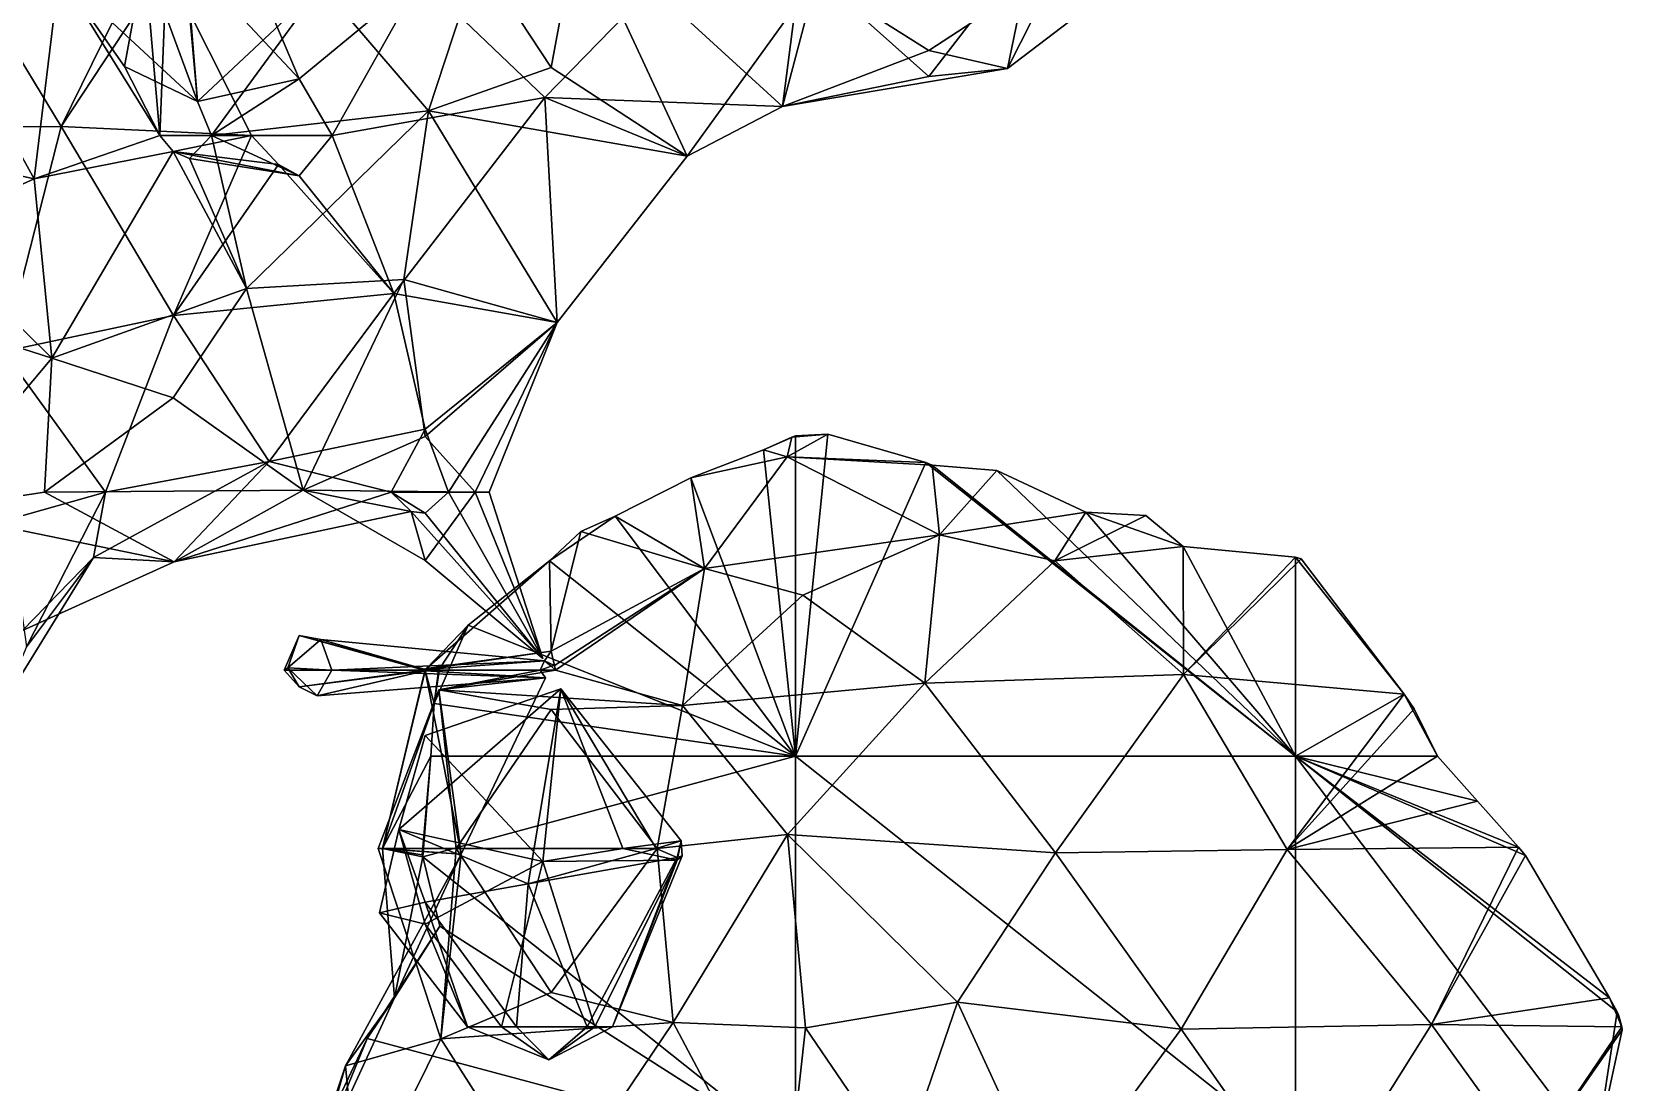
# Model space of a CAD drawing. Extents: x 290034 to 295698, y 4553723 to 4561693.
# Drawn here: x 294643.6 to 294802.7, y 4559435.9 to 4559540.9 of the extents above; entities that cross this region are included whole.
import ezdxf

# ---------------------------------------------------------------- set-up
doc = ezdxf.new("R2010")
doc.units = 0
doc.layers.add('Au_ppm_Pref_-_0_2', color=7, linetype='CONTINUOUS')

msp = doc.modelspace()

# ---------------------------------------------------------------- linework, layer by layer
at = {"layer": 'Au_ppm_Pref_-_0_2'}
for points in [[(294631.83, 4559531.4, 1818.4), (294646.53, 4559531.47, 1821.13), (294634.3, 4559551.63, 1821.45)], [(294646.53, 4559531.47, 1821.13), (294654.84, 4559548.37, 1823.37), (294634.3, 4559551.63, 1821.45)], [(294698.25, 4559551.94, 1831.79), (294695.53, 4559537.36, 1832.98), (294688.3, 4559548.37, 1832.72)], [(294698.25, 4559551.94, 1831.79), (294709.14, 4559528.48, 1829.7), (294695.53, 4559537.36, 1832.98)], [(294722.13, 4559546.44, 1829.4), (294709.14, 4559528.48, 1829.7), (294698.25, 4559551.94, 1831.79)], [(294660.15, 4559533.96, 1829.31), (294646.31, 4559546.78, 1830.39), (294658.63, 4559551.02, 1833.95)], [(294660.15, 4559533.96, 1829.31), (294658.63, 4559551.02, 1833.95), (294672.53, 4559545.57, 1831.28)], [(294733.33, 4559536.45, 1827.35), (294722.13, 4559546.44, 1829.4), (294743.82, 4559550.07, 1827.75)], [(294733.33, 4559536.45, 1827.35), (294743.82, 4559550.07, 1827.75), (294741.2, 4559537.24, 1823.37)], [(294756.66, 4559549.04, 1822.63), (294741.2, 4559537.24, 1823.37), (294743.82, 4559550.07, 1827.75)], [(294646.53, 4559531.47, 1821.13), (294657.08, 4559547.44, 1823.37), (294654.84, 4559548.37, 1823.37)], [(294656.41, 4559530.55, 1828.69), (294652.85, 4559537.47, 1829.31), (294654.86, 4559548.37, 1824.73)], [(294660.15, 4559533.96, 1829.31), (294654.86, 4559548.37, 1824.73), (294652.85, 4559537.47, 1829.31)], [(294656.41, 4559530.55, 1828.69), (294654.86, 4559548.37, 1824.73), (294657.08, 4559547.44, 1823.37)], [(294660.15, 4559533.96, 1829.31), (294658.99, 4559548.37, 1823.96), (294654.86, 4559548.37, 1824.73)], [(294660.15, 4559533.96, 1829.31), (294670.34, 4559536.24, 1825.27), (294658.99, 4559548.37, 1823.96)], [(294670.34, 4559536.24, 1825.27), (294665.2, 4559548.37, 1823.37), (294658.99, 4559548.37, 1823.96)], [(294670.34, 4559536.24, 1825.27), (294682.46, 4559546.26, 1823.15), (294665.2, 4559548.37, 1823.37)], [(294688.3, 4559548.37, 1832.72), (294683.28, 4559533.01, 1831.79), (294672.53, 4559545.57, 1831.28)], [(294688.3, 4559548.37, 1832.72), (294695.53, 4559537.36, 1832.98), (294683.28, 4559533.01, 1831.79)], [(294746.41, 4559547.62, 1817.22), (294741.2, 4559537.24, 1823.37), (294756.66, 4559549.04, 1822.63)], [(294643.81, 4559526.21, 1825.44), (294632.54, 4559546.56, 1823.98), (294646.31, 4559546.78, 1830.39)], [(294656.41, 4559530.55, 1828.69), (294643.81, 4559526.21, 1825.44), (294646.31, 4559546.78, 1830.39)], [(294660.15, 4559533.96, 1829.31), (294652.85, 4559537.47, 1829.31), (294646.31, 4559546.78, 1830.39)], [(294656.41, 4559530.55, 1828.69), (294646.31, 4559546.78, 1830.39), (294652.85, 4559537.47, 1829.31)], [(294665.57, 4559530.55, 1823.37), (294657.08, 4559547.44, 1823.37), (294646.53, 4559531.47, 1821.13)], [(294656.41, 4559530.55, 1828.69), (294657.08, 4559547.44, 1823.37), (294665.57, 4559530.55, 1823.37)], [(294718.69, 4559533.46, 1824.25), (294720.46, 4559547.2, 1817.34), (294705.66, 4559545.4, 1821.22)], [(294733.33, 4559539.07, 1820.28), (294720.46, 4559547.2, 1817.34), (294718.69, 4559533.46, 1824.25)], [(294720.46, 4559547.2, 1817.34), (294733.33, 4559539.07, 1820.28), (294746.41, 4559547.62, 1817.22)], [(294733.33, 4559539.07, 1820.28), (294741.2, 4559537.24, 1823.37), (294746.41, 4559547.62, 1817.22)], [(294643.81, 4559526.21, 1825.44), (294624.02, 4559530.55, 1825.3), (294632.54, 4559546.56, 1823.98)], [(294661.57, 4559530.55, 1829.31), (294660.15, 4559533.96, 1829.31), (294672.53, 4559545.57, 1831.28)], [(294661.57, 4559530.55, 1829.31), (294672.53, 4559545.57, 1831.28), (294683.28, 4559533.01, 1831.79)], [(294673.64, 4559530.55, 1824.93), (294682.46, 4559546.26, 1823.15), (294670.34, 4559536.24, 1825.27)], [(294673.64, 4559530.55, 1824.93), (294694.91, 4559534.37, 1824.94), (294682.46, 4559546.26, 1823.15)], [(294694.91, 4559534.37, 1824.94), (294705.66, 4559545.4, 1821.22), (294682.46, 4559546.26, 1823.15)], [(294694.91, 4559534.37, 1824.94), (294718.69, 4559533.46, 1824.25), (294705.66, 4559545.4, 1821.22)], [(294718.69, 4559533.46, 1824.25), (294709.14, 4559528.48, 1829.7), (294722.13, 4559546.44, 1829.4)], [(294718.69, 4559533.46, 1824.25), (294722.13, 4559546.44, 1829.4), (294733.33, 4559536.45, 1827.35)], [(294718.69, 4559533.46, 1824.25), (294741.2, 4559537.24, 1823.37), (294733.33, 4559539.07, 1820.28)], [(294695.53, 4559537.36, 1832.98), (294709.14, 4559528.48, 1829.7), (294683.28, 4559533.01, 1831.79)], [(294718.69, 4559533.46, 1824.25), (294733.33, 4559536.45, 1827.35), (294741.2, 4559537.24, 1823.37)], [(294661.57, 4559530.55, 1829.31), (294670.34, 4559536.24, 1825.27), (294660.15, 4559533.96, 1829.31)], [(294661.57, 4559530.55, 1829.31), (294673.64, 4559530.55, 1824.93), (294670.34, 4559536.24, 1825.27)], [(294694.91, 4559534.37, 1824.94), (294673.64, 4559530.55, 1824.93), (294679.82, 4559514.76, 1824.64)], [(294694.91, 4559534.37, 1824.94), (294679.82, 4559514.76, 1824.64), (294696.14, 4559511.85, 1829.42)], [(294709.14, 4559528.48, 1829.7), (294694.91, 4559534.37, 1824.94), (294696.14, 4559511.85, 1829.42)], [(294694.91, 4559534.37, 1824.94), (294709.14, 4559528.48, 1829.7), (294718.69, 4559533.46, 1824.25)], [(294661.57, 4559530.55, 1829.31), (294683.28, 4559533.01, 1831.79), (294665.05, 4559515.25, 1830.93)], [(294665.05, 4559515.25, 1830.93), (294683.28, 4559533.01, 1831.79), (294680.8, 4559516.17, 1833.1)], [(294683.28, 4559533.01, 1831.79), (294696.14, 4559511.85, 1829.42), (294680.8, 4559516.17, 1833.1)], [(294709.14, 4559528.48, 1829.7), (294696.14, 4559511.85, 1829.42), (294683.28, 4559533.01, 1831.79)], [(294640.79, 4559508.95, 1818.74), (294646.53, 4559531.47, 1821.13), (294631.83, 4559531.4, 1818.4)], [(294657.77, 4559512.57, 1821.11), (294646.53, 4559531.47, 1821.13), (294640.79, 4559508.95, 1818.74)], [(294657.77, 4559512.57, 1821.11), (294665.57, 4559530.55, 1823.37), (294646.53, 4559531.47, 1821.13)], [(294643.81, 4559526.21, 1825.44), (294632.54, 4559521.12, 1826.17), (294624.02, 4559530.55, 1825.3)], [(294657.74, 4559528.95, 1828.78), (294643.81, 4559526.21, 1825.44), (294656.41, 4559530.55, 1828.69)], [(294657.74, 4559528.95, 1828.78), (294656.41, 4559530.55, 1828.69), (294665.57, 4559530.55, 1823.37)], [(294657.74, 4559528.95, 1828.78), (294665.57, 4559530.55, 1823.37), (294668.28, 4559527.65, 1823.37)], [(294657.77, 4559512.57, 1821.11), (294668.28, 4559527.65, 1823.37), (294665.57, 4559530.55, 1823.37)], [(294661.57, 4559530.55, 1829.31), (294665.05, 4559515.25, 1830.93), (294659.35, 4559528.27, 1829.31)], [(294661.57, 4559530.55, 1829.31), (294659.35, 4559528.27, 1829.31), (294670.34, 4559526.54, 1824.71)], [(294661.57, 4559530.55, 1829.31), (294670.34, 4559526.54, 1824.71), (294673.64, 4559530.55, 1824.93)], [(294679.82, 4559514.76, 1824.64), (294673.64, 4559530.55, 1824.93), (294670.34, 4559526.54, 1824.71)], [(294657.74, 4559528.95, 1828.78), (294645.59, 4559508.29, 1828.08), (294643.81, 4559526.21, 1825.44)], [(294657.74, 4559528.95, 1828.78), (294665.05, 4559515.25, 1830.93), (294645.59, 4559508.29, 1828.08)], [(294657.74, 4559528.95, 1828.78), (294659.35, 4559528.27, 1829.31), (294665.05, 4559515.25, 1830.93)], [(294657.74, 4559528.95, 1828.78), (294668.28, 4559527.65, 1823.37), (294670.34, 4559526.54, 1824.71)], [(294657.74, 4559528.95, 1828.78), (294670.34, 4559526.54, 1824.71), (294659.35, 4559528.27, 1829.31)], [(294632.54, 4559521.12, 1826.17), (294643.81, 4559526.21, 1825.44), (294645.59, 4559508.29, 1828.08)], [(294679.82, 4559514.76, 1824.64), (294668.28, 4559527.65, 1823.37), (294657.77, 4559512.57, 1821.11)], [(294670.34, 4559526.54, 1824.71), (294668.28, 4559527.65, 1823.37), (294679.82, 4559514.76, 1824.64)], [(294632.54, 4559521.12, 1826.17), (294645.59, 4559508.29, 1828.08), (294631.8, 4559512.73, 1829.31)], [(294645.59, 4559508.29, 1828.08), (294665.05, 4559515.25, 1830.93), (294657.74, 4559504.33, 1832.45)], [(294657.74, 4559504.33, 1832.45), (294665.05, 4559515.25, 1830.93), (294670.75, 4559495.09, 1834.93)], [(294680.8, 4559516.17, 1833.1), (294670.75, 4559495.09, 1834.93), (294665.05, 4559515.25, 1830.93)], [(294680.8, 4559516.17, 1833.1), (294682.93, 4559500.47, 1831.16), (294670.75, 4559495.09, 1834.93)], [(294696.14, 4559511.85, 1829.42), (294682.93, 4559500.47, 1831.16), (294680.8, 4559516.17, 1833.1)], [(294667.34, 4559497.97, 1824.35), (294679.82, 4559514.76, 1824.64), (294657.77, 4559512.57, 1821.11)], [(294667.34, 4559497.97, 1824.35), (294682.93, 4559501.21, 1827.21), (294679.82, 4559514.76, 1824.64)], [(294696.14, 4559511.85, 1829.42), (294679.82, 4559514.76, 1824.64), (294682.93, 4559501.21, 1827.21)], [(294631.8, 4559512.73, 1829.31), (294645.59, 4559508.29, 1828.08), (294632.79, 4559493.06, 1830.7)], [(294640.79, 4559508.95, 1818.74), (294650.96, 4559494.91, 1818.76), (294657.77, 4559512.57, 1821.11)], [(294667.34, 4559497.97, 1824.35), (294657.77, 4559512.57, 1821.11), (294650.96, 4559494.91, 1818.76)], [(294682.93, 4559500.47, 1831.16), (294696.14, 4559511.85, 1829.42), (294687.95, 4559494.91, 1831.68)], [(294685.27, 4559494.91, 1828.21), (294696.14, 4559511.85, 1829.42), (294682.93, 4559501.21, 1827.21)], [(294689.33, 4559494.91, 1829.31), (294696.14, 4559511.85, 1829.42), (294685.27, 4559494.91, 1828.21)], [(294687.95, 4559494.91, 1831.68), (294696.14, 4559511.85, 1829.42), (294689.33, 4559494.91, 1829.31)], [(294640.79, 4559508.95, 1818.74), (294641.29, 4559492.16, 1811.83), (294650.96, 4559494.91, 1818.76)], [(294645.59, 4559508.29, 1828.08), (294644.85, 4559494.91, 1832.98), (294632.79, 4559493.06, 1830.7)], [(294645.59, 4559508.29, 1828.08), (294657.74, 4559504.33, 1832.45), (294644.85, 4559494.91, 1832.98)], [(294670.75, 4559495.09, 1834.93), (294644.85, 4559494.91, 1832.98), (294657.74, 4559504.33, 1832.45)], [(294667.34, 4559497.97, 1824.35), (294679.55, 4559494.91, 1827.71), (294682.93, 4559501.21, 1827.21)], [(294679.55, 4559494.91, 1827.71), (294685.27, 4559494.91, 1828.21), (294682.93, 4559501.21, 1827.21)], [(294719.61, 4559500.4, 1882.19), (294719.14, 4559498.44, 1881.01), (294723.23, 4559500.7, 1881.7)], [(294723.23, 4559500.7, 1881.7), (294719.14, 4559498.44, 1881.01), (294733.03, 4559497.85, 1880.35)], [(294720, 4559500.52, 1882.19), (294719.61, 4559500.4, 1882.19), (294723.23, 4559500.7, 1881.7)], [(294720, 4559500.52, 1882.19), (294723.23, 4559500.7, 1881.7), (294720, 4559468.5, 1883.51)], [(294723.23, 4559500.7, 1881.7), (294733.03, 4559497.85, 1880.35), (294720, 4559468.5, 1883.51)], [(294682.93, 4559500.47, 1831.16), (294687.95, 4559494.91, 1831.68), (294670.75, 4559495.09, 1834.93)], [(294720, 4559468.5, 1883.51), (294709.52, 4559496.32, 1882.15), (294716.77, 4559499.14, 1882.18)], [(294709.52, 4559496.32, 1882.15), (294719.14, 4559498.44, 1881.01), (294716.77, 4559499.14, 1882.18)], [(294716.77, 4559499.14, 1882.18), (294719.61, 4559500.4, 1882.19), (294720, 4559500.52, 1882.19)], [(294716.77, 4559499.14, 1882.18), (294720, 4559500.52, 1882.19), (294720, 4559468.5, 1883.51)], [(294716.77, 4559499.14, 1882.18), (294719.14, 4559498.44, 1881.01), (294719.61, 4559500.4, 1882.19)], [(294667.34, 4559497.97, 1824.35), (294649.77, 4559488.37, 1823.37), (294657.84, 4559487.93, 1829.46)], [(294667.34, 4559497.97, 1824.35), (294650.96, 4559494.91, 1818.76), (294649.77, 4559488.37, 1823.37)], [(294679.55, 4559494.91, 1827.71), (294667.34, 4559497.97, 1824.35), (294657.84, 4559487.93, 1829.46)], [(294710.89, 4559487.28, 1878.07), (294719.14, 4559498.44, 1881.01), (294709.52, 4559496.32, 1882.15)], [(294734.39, 4559490.64, 1877.7), (294719.14, 4559498.44, 1881.01), (294710.89, 4559487.28, 1878.07)], [(294733.03, 4559497.85, 1880.35), (294719.14, 4559498.44, 1881.01), (294733.67, 4559497.59, 1880.24)], [(294719.14, 4559498.44, 1881.01), (294734.39, 4559490.64, 1877.7), (294733.67, 4559497.59, 1880.24)], [(294770, 4559468.5, 1876.02), (294720, 4559468.5, 1883.51), (294733.03, 4559497.85, 1880.35)], [(294733.03, 4559497.85, 1880.35), (294733.67, 4559497.59, 1880.24), (294770, 4559468.5, 1876.02)], [(294733.67, 4559497.59, 1880.24), (294740.13, 4559497.05, 1878.79), (294770, 4559468.5, 1876.02)], [(294734.39, 4559490.64, 1877.7), (294740.13, 4559497.05, 1878.79), (294733.67, 4559497.59, 1880.24)], [(294701.94, 4559492.51, 1882.16), (294709.52, 4559496.32, 1882.15), (294720, 4559468.5, 1883.51)], [(294701.94, 4559492.51, 1882.16), (294710.89, 4559487.28, 1878.07), (294709.52, 4559496.32, 1882.15)], [(294734.39, 4559490.64, 1877.7), (294749.01, 4559492.89, 1877.32), (294740.13, 4559497.05, 1878.79)], [(294740.13, 4559497.05, 1878.79), (294749.01, 4559492.89, 1877.32), (294770, 4559468.5, 1876.02)], [(294644.85, 4559494.91, 1832.98), (294657.84, 4559487.93, 1829.46), (294632.79, 4559493.06, 1830.7)], [(294650.96, 4559494.91, 1818.76), (294641.29, 4559492.16, 1811.83), (294643.05, 4559479.43, 1818.31)], [(294649.77, 4559488.37, 1823.37), (294650.96, 4559494.91, 1818.76), (294643.05, 4559479.43, 1818.31)], [(294657.84, 4559487.93, 1829.46), (294644.85, 4559494.91, 1832.98), (294670.75, 4559495.09, 1834.93)], [(294670.75, 4559495.09, 1834.93), (294681.55, 4559492.95, 1829.31), (294657.84, 4559487.93, 1829.46)], [(294679.55, 4559494.91, 1827.71), (294657.84, 4559487.93, 1829.46), (294681.55, 4559492.95, 1829.31)], [(294681.55, 4559492.95, 1829.31), (294670.75, 4559495.09, 1834.93), (294682.93, 4559488.08, 1831.59)], [(294682.93, 4559488.08, 1831.59), (294670.75, 4559495.09, 1834.93), (294687.95, 4559494.91, 1831.68)], [(294679.55, 4559494.91, 1827.71), (294681.55, 4559492.95, 1829.31), (294682.93, 4559492.79, 1828.6)], [(294679.55, 4559494.91, 1827.71), (294682.93, 4559492.79, 1828.6), (294685.27, 4559494.91, 1828.21)], [(294694.7, 4559478.28, 1829.31), (294682.93, 4559488.08, 1831.59), (294687.95, 4559494.91, 1831.68)], [(294694.7, 4559478.28, 1829.31), (294685.27, 4559494.91, 1828.21), (294682.93, 4559492.79, 1828.6)], [(294694.7, 4559478.28, 1829.31), (294689.33, 4559494.91, 1829.31), (294685.27, 4559494.91, 1828.21)], [(294689.33, 4559494.91, 1829.31), (294694.7, 4559478.28, 1829.31), (294687.95, 4559494.91, 1831.68)], [(294642.65, 4559481.08, 1826.81), (294632.79, 4559493.06, 1830.7), (294657.84, 4559487.93, 1829.46)], [(294694.7, 4559478.28, 1829.31), (294681.55, 4559492.95, 1829.31), (294682.93, 4559488.08, 1831.59)], [(294681.55, 4559492.95, 1829.31), (294694.7, 4559478.28, 1829.31), (294682.93, 4559492.79, 1828.6)], [(294749.01, 4559492.89, 1877.32), (294734.39, 4559490.64, 1877.7), (294745.93, 4559488.04, 1873.18)], [(294749.01, 4559492.89, 1877.32), (294745.93, 4559488.04, 1873.18), (294755.04, 4559492.56, 1875.94)], [(294749.01, 4559492.89, 1877.32), (294755.04, 4559492.56, 1875.94), (294758.75, 4559489.48, 1875.52)], [(294749.01, 4559492.89, 1877.32), (294758.75, 4559489.48, 1875.52), (294770, 4559468.5, 1876.02)], [(294695.37, 4559488.05, 1882.21), (294698.52, 4559490.96, 1882.15), (294701.94, 4559492.51, 1882.16)], [(294695.37, 4559488.05, 1882.21), (294701.94, 4559492.51, 1882.16), (294720, 4559468.5, 1883.51)], [(294698.52, 4559490.96, 1882.15), (294710.89, 4559487.28, 1878.07), (294701.94, 4559492.51, 1882.16)], [(294755.04, 4559492.56, 1875.94), (294745.93, 4559488.04, 1873.18), (294758.75, 4559489.48, 1875.52)], [(294695.53, 4559478.99, 1877.46), (294698.52, 4559490.96, 1882.15), (294695.37, 4559488.05, 1882.21)], [(294698.52, 4559490.96, 1882.15), (294695.53, 4559478.99, 1877.46), (294710.89, 4559487.28, 1878.07)], [(294734.39, 4559490.64, 1877.7), (294710.89, 4559487.28, 1878.07), (294720.73, 4559484.6, 1874.33)], [(294732.92, 4559475.8, 1872.59), (294734.39, 4559490.64, 1877.7), (294720.73, 4559484.6, 1874.33)], [(294732.92, 4559475.8, 1872.59), (294745.93, 4559488.04, 1873.18), (294734.39, 4559490.64, 1877.7)], [(294642.65, 4559481.08, 1826.81), (294649.77, 4559488.37, 1823.37), (294640.5, 4559473.3, 1823.37)], [(294640.5, 4559473.3, 1823.37), (294649.77, 4559488.37, 1823.37), (294643.05, 4559479.43, 1818.31)], [(294649.77, 4559488.37, 1823.37), (294642.65, 4559481.08, 1826.81), (294657.84, 4559487.93, 1829.46)], [(294695.37, 4559488.05, 1882.21), (294687.23, 4559481.59, 1882.92), (294683.07, 4559477.28, 1882.77)], [(294695.53, 4559478.99, 1877.46), (294695.37, 4559488.05, 1882.21), (294683.07, 4559477.28, 1882.77)], [(294687.23, 4559481.59, 1882.92), (294695.37, 4559488.05, 1882.21), (294720, 4559468.5, 1883.51)], [(294732.92, 4559475.8, 1872.59), (294758.8, 4559476.66, 1871.5), (294745.93, 4559488.04, 1873.18)], [(294758.75, 4559489.48, 1875.52), (294745.93, 4559488.04, 1873.18), (294758.8, 4559476.66, 1871.5)], [(294758.75, 4559489.48, 1875.52), (294770, 4559488.39, 1873.03), (294770, 4559468.5, 1876.02)], [(294758.75, 4559489.48, 1875.52), (294758.8, 4559476.66, 1871.5), (294770, 4559488.39, 1873.03)], [(294770, 4559488.39, 1873.03), (294758.8, 4559476.66, 1871.5), (294770.57, 4559488.24, 1872.87)], [(294758.8, 4559476.66, 1871.5), (294780.86, 4559474.7, 1871.66), (294770.57, 4559488.24, 1872.87)], [(294780.86, 4559474.7, 1871.66), (294770, 4559488.39, 1873.03), (294770.57, 4559488.24, 1872.87)], [(294770, 4559488.39, 1873.03), (294780.86, 4559474.7, 1871.66), (294770, 4559468.5, 1876.02)], [(294710.89, 4559487.28, 1878.07), (294695.53, 4559478.99, 1877.46), (294695.87, 4559477.57, 1876.83)], [(294710.89, 4559487.28, 1878.07), (294695.87, 4559477.57, 1876.83), (294695.96, 4559477.1, 1876.63)], [(294710.89, 4559487.28, 1878.07), (294695.96, 4559477.1, 1876.63), (294708.68, 4559473.58, 1872.32)], [(294710.89, 4559487.28, 1878.07), (294708.68, 4559473.58, 1872.32), (294720.73, 4559484.6, 1874.33)], [(294732.92, 4559475.8, 1872.59), (294720.73, 4559484.6, 1874.33), (294708.68, 4559473.58, 1872.32)], [(294687.23, 4559481.59, 1882.92), (294684.38, 4559477.23, 1883.35), (294683.07, 4559477.28, 1882.77)], [(294684.38, 4559477.23, 1883.35), (294687.23, 4559481.59, 1882.92), (294683.85, 4559473.78, 1883.67)], [(294687.23, 4559481.59, 1882.92), (294720, 4559468.5, 1883.51), (294683.85, 4559473.78, 1883.67)], [(294669.2, 4559477.35, 1876.52), (294670.34, 4559480.58, 1877.99), (294668.83, 4559477.1, 1877.53)], [(294670.34, 4559480.58, 1877.99), (294682.85, 4559477.1, 1882.77), (294668.83, 4559477.1, 1877.53)], [(294672.5, 4559480.16, 1876.83), (294670.34, 4559480.58, 1877.99), (294669.2, 4559477.35, 1876.52)], [(294673.6, 4559477.1, 1875.29), (294672.5, 4559480.16, 1876.83), (294669.2, 4559477.35, 1876.52)], [(294682.93, 4559477.18, 1882.74), (294682.86, 4559477.2, 1882.77), (294670.34, 4559480.58, 1877.99)], [(294682.93, 4559477.18, 1882.74), (294670.34, 4559480.58, 1877.99), (294672.5, 4559480.16, 1876.83)], [(294670.34, 4559480.58, 1877.99), (294682.86, 4559477.2, 1882.77), (294682.85, 4559477.1, 1882.77)], [(294673.6, 4559477.1, 1875.29), (294694.86, 4559478.04, 1876.83), (294672.5, 4559480.16, 1876.83)], [(294694.86, 4559478.04, 1876.83), (294682.93, 4559477.18, 1882.74), (294672.5, 4559480.16, 1876.83)], [(294695.53, 4559478.99, 1877.46), (294683.07, 4559477.28, 1882.77), (294682.93, 4559477.18, 1882.74)], [(294695.53, 4559478.99, 1877.46), (294682.93, 4559477.18, 1882.74), (294694.86, 4559478.04, 1876.83)], [(294695.87, 4559477.57, 1876.83), (294695.53, 4559478.99, 1877.46), (294694.86, 4559478.04, 1876.83)], [(294669.2, 4559477.35, 1876.52), (294668.83, 4559477.1, 1877.53), (294670.34, 4559475.44, 1877.38)], [(294670.34, 4559475.44, 1877.38), (294668.83, 4559477.1, 1877.53), (294682.85, 4559477.1, 1882.77)], [(294673.6, 4559477.1, 1875.29), (294669.2, 4559477.35, 1876.52), (294672.13, 4559474.55, 1876.83)], [(294672.13, 4559474.55, 1876.83), (294669.2, 4559477.35, 1876.52), (294670.34, 4559475.44, 1877.38)], [(294670.34, 4559475.44, 1877.38), (294682.85, 4559477.1, 1882.77), (294682.9, 4559477.05, 1882.77)], [(294682.93, 4559477.03, 1882.74), (294670.34, 4559475.44, 1877.38), (294682.9, 4559477.05, 1882.77)], [(294682.93, 4559477.03, 1882.74), (294672.13, 4559474.55, 1876.83), (294670.34, 4559475.44, 1877.38)], [(294673.6, 4559477.1, 1875.29), (294672.13, 4559474.55, 1876.83), (294694.99, 4559476.33, 1876.83)], [(294694.99, 4559476.33, 1876.83), (294672.13, 4559474.55, 1876.83), (294682.93, 4559477.03, 1882.74)], [(294673.6, 4559477.1, 1875.29), (294694.45, 4559477.1, 1876.32), (294694.86, 4559478.04, 1876.83)], [(294673.6, 4559477.1, 1875.29), (294694.99, 4559476.33, 1876.83), (294694.45, 4559477.1, 1876.32)], [(294682.93, 4559477.06, 1882.78), (294683.85, 4559473.78, 1883.67), (294678.66, 4559459.28, 1882.77)], [(294678.66, 4559459.28, 1882.77), (294682.9, 4559477.05, 1882.77), (294682.93, 4559477.06, 1882.78)], [(294678.66, 4559459.28, 1882.77), (294682.93, 4559477.03, 1882.74), (294682.9, 4559477.05, 1882.77)], [(294678.66, 4559459.28, 1882.77), (294686.55, 4559458.7, 1876.87), (294682.93, 4559477.03, 1882.74)], [(294682.85, 4559477.1, 1882.77), (294682.86, 4559477.2, 1882.77), (294682.91, 4559477.1, 1882.78)], [(294682.9, 4559477.05, 1882.77), (294682.85, 4559477.1, 1882.77), (294682.91, 4559477.1, 1882.78)], [(294682.93, 4559477.18, 1882.74), (294683.07, 4559477.28, 1882.77), (294682.86, 4559477.2, 1882.77)], [(294682.86, 4559477.2, 1882.77), (294683.07, 4559477.28, 1882.77), (294682.93, 4559477.16, 1882.79)], [(294682.86, 4559477.2, 1882.77), (294682.93, 4559477.16, 1882.79), (294682.91, 4559477.1, 1882.78)], [(294682.9, 4559477.05, 1882.77), (294682.91, 4559477.1, 1882.78), (294682.93, 4559477.06, 1882.78)], [(294683.12, 4559477.1, 1882.85), (294682.91, 4559477.1, 1882.78), (294682.93, 4559477.16, 1882.79)], [(294682.93, 4559477.06, 1882.78), (294682.91, 4559477.1, 1882.78), (294683.12, 4559477.1, 1882.85)], [(294683.07, 4559477.28, 1882.77), (294683.12, 4559477.1, 1882.85), (294682.93, 4559477.16, 1882.79)], [(294684.28, 4559477.03, 1883.37), (294682.93, 4559477.06, 1882.78), (294683.12, 4559477.1, 1882.85)], [(294684.28, 4559477.03, 1883.37), (294683.85, 4559473.78, 1883.67), (294682.93, 4559477.06, 1882.78)], [(294686.55, 4559458.7, 1876.87), (294694.99, 4559476.33, 1876.83), (294682.93, 4559477.03, 1882.74)], [(294684.38, 4559477.23, 1883.35), (294683.12, 4559477.1, 1882.85), (294683.07, 4559477.28, 1882.77)], [(294684.38, 4559477.23, 1883.35), (294684.29, 4559477.07, 1883.37), (294683.12, 4559477.1, 1882.85)], [(294684.29, 4559477.07, 1883.37), (294684.28, 4559477.03, 1883.37), (294683.12, 4559477.1, 1882.85)], [(294684.28, 4559477.03, 1883.37), (294684.38, 4559477.23, 1883.35), (294683.85, 4559473.78, 1883.67)], [(294684.28, 4559477.03, 1883.37), (294684.29, 4559477.07, 1883.37), (294684.38, 4559477.23, 1883.35)], [(294684.32, 4559475.13, 1870.89), (294694.45, 4559477.1, 1876.32), (294694.99, 4559476.33, 1876.83)], [(294684.32, 4559475.13, 1870.89), (294708.68, 4559473.58, 1872.32), (294695.96, 4559477.1, 1876.63)], [(294684.32, 4559475.13, 1870.89), (294695.96, 4559477.1, 1876.63), (294694.45, 4559477.1, 1876.32)], [(294694.45, 4559477.1, 1876.32), (294695.53, 4559477.49, 1876.7), (294694.86, 4559478.04, 1876.83)], [(294694.45, 4559477.1, 1876.32), (294695.96, 4559477.1, 1876.63), (294695.53, 4559477.49, 1876.7)], [(294695.87, 4559477.57, 1876.83), (294694.86, 4559478.04, 1876.83), (294695.53, 4559477.49, 1876.7)], [(294695.87, 4559477.57, 1876.83), (294695.53, 4559477.49, 1876.7), (294695.96, 4559477.1, 1876.63)], [(294680.29, 4559461.17, 1829.16), (294696.52, 4559475.25, 1829.31), (294682.93, 4559470.57, 1833.08)], [(294680.29, 4559461.17, 1829.16), (294693.23, 4559455.75, 1825.63), (294696.52, 4559475.25, 1829.31)], [(294696.52, 4559475.25, 1829.31), (294694.7, 4559457.96, 1834.42), (294682.93, 4559470.57, 1833.08)], [(294684.32, 4559475.13, 1870.89), (294694.99, 4559476.33, 1876.83), (294686.55, 4559458.7, 1876.87)], [(294696.52, 4559475.25, 1829.31), (294693.23, 4559455.75, 1825.63), (294706.03, 4559459.28, 1828.32)], [(294696.52, 4559475.25, 1829.31), (294702.72, 4559459.28, 1831.86), (294694.7, 4559457.96, 1834.42)], [(294696.52, 4559475.25, 1829.31), (294708.55, 4559460.03, 1829.39), (294702.72, 4559459.28, 1831.86)], [(294696.52, 4559475.25, 1829.31), (294706.03, 4559459.28, 1828.32), (294708.55, 4559460.03, 1829.39)], [(294732.92, 4559475.8, 1872.59), (294708.68, 4559473.58, 1872.32), (294719.18, 4559460.66, 1872.02)], [(294732.92, 4559475.8, 1872.59), (294719.18, 4559460.66, 1872.02), (294745.99, 4559458.83, 1872.32)], [(294732.92, 4559475.8, 1872.59), (294745.99, 4559458.83, 1872.32), (294758.8, 4559476.66, 1871.5)], [(294745.99, 4559458.83, 1872.32), (294769.16, 4559459.19, 1870.31), (294758.8, 4559476.66, 1871.5)], [(294758.8, 4559476.66, 1871.5), (294769.16, 4559459.19, 1870.31), (294780.86, 4559474.7, 1871.66)], [(294684.32, 4559475.13, 1870.89), (294686.55, 4559458.7, 1876.87), (294678.25, 4559459.28, 1870.89)], [(294684.32, 4559475.13, 1870.89), (294678.25, 4559459.28, 1870.89), (294686.04, 4559459.28, 1866.41)], [(294683.85, 4559473.78, 1883.67), (294683.49, 4559468.5, 1884.14), (294678.66, 4559459.28, 1882.77)], [(294683.85, 4559473.78, 1883.67), (294720, 4559468.5, 1883.51), (294683.49, 4559468.5, 1884.14)], [(294684.32, 4559475.13, 1870.89), (294686.04, 4559459.28, 1866.41), (294695.53, 4559473.17, 1866.26)], [(294684.32, 4559475.13, 1870.89), (294695.53, 4559473.17, 1866.26), (294708.68, 4559473.58, 1872.32)], [(294780.86, 4559474.7, 1871.66), (294769.16, 4559459.19, 1870.31), (294781.87, 4559473.25, 1871.57)], [(294784.2, 4559468.5, 1871.55), (294770, 4559468.5, 1876.02), (294780.86, 4559474.7, 1871.66)], [(294784.2, 4559468.5, 1871.55), (294780.86, 4559474.7, 1871.66), (294781.87, 4559473.25, 1871.57)], [(294695.53, 4559473.17, 1866.26), (294686.04, 4559459.28, 1866.41), (294706.15, 4559459.28, 1865.88)], [(294708.68, 4559473.58, 1872.32), (294695.53, 4559473.17, 1866.26), (294706.15, 4559459.28, 1865.88)], [(294719.18, 4559460.66, 1872.02), (294708.68, 4559473.58, 1872.32), (294706.15, 4559459.28, 1865.88)], [(294769.16, 4559459.19, 1870.31), (294784.2, 4559468.5, 1871.55), (294781.87, 4559473.25, 1871.57)], [(294682.93, 4559470.57, 1833.08), (294694.7, 4559457.96, 1834.42), (294680.29, 4559461.17, 1829.16)], [(294683.49, 4559468.5, 1884.14), (294682.63, 4559458.65, 1884.92), (294678.66, 4559459.28, 1882.77)], [(294683.49, 4559468.5, 1884.14), (294682.69, 4559458.43, 1884.94), (294682.63, 4559458.65, 1884.92)], [(294683.49, 4559468.5, 1884.14), (294720, 4559468.5, 1883.51), (294682.69, 4559458.43, 1884.94)], [(294720, 4559468.5, 1883.51), (294720, 4559428.82, 1886.61), (294682.69, 4559458.43, 1884.94)], [(294720, 4559468.5, 1883.51), (294770, 4559468.5, 1876.02), (294770, 4559428.82, 1880.93)], [(294770, 4559428.82, 1880.93), (294720, 4559428.82, 1886.61), (294720, 4559468.5, 1883.51)], [(294769.16, 4559459.19, 1870.31), (294788.21, 4559464.02, 1871.63), (294784.2, 4559468.5, 1871.55)], [(294800.01, 4559428.82, 1875.71), (294770, 4559468.5, 1876.02), (294802.19, 4559442.95, 1873.58)], [(294800.01, 4559428.82, 1875.71), (294770, 4559428.82, 1880.93), (294770, 4559468.5, 1876.02)], [(294788.21, 4559464.02, 1871.63), (294770, 4559468.5, 1876.02), (294784.2, 4559468.5, 1871.55)], [(294792.32, 4559459.42, 1871.73), (294770, 4559468.5, 1876.02), (294788.21, 4559464.02, 1871.63)], [(294793.01, 4559458.59, 1871.76), (294770, 4559468.5, 1876.02), (294792.32, 4559459.42, 1871.73)], [(294801.4, 4559444.33, 1873.42), (294770, 4559468.5, 1876.02), (294793.01, 4559458.59, 1871.76)], [(294802.19, 4559442.95, 1873.58), (294770, 4559468.5, 1876.02), (294801.4, 4559444.33, 1873.42)], [(294769.16, 4559459.19, 1870.31), (294792.32, 4559459.42, 1871.73), (294788.21, 4559464.02, 1871.63)], [(294682.93, 4559451.72, 1831.83), (294678.38, 4559452.84, 1829.31), (294680.29, 4559461.17, 1829.16)], [(294678.38, 4559452.84, 1829.31), (294682.93, 4559453.91, 1827.52), (294680.29, 4559461.17, 1829.16)], [(294682.93, 4559451.72, 1831.83), (294680.29, 4559461.17, 1829.16), (294694.7, 4559457.96, 1834.42)], [(294693.23, 4559455.75, 1825.63), (294680.29, 4559461.17, 1829.16), (294682.93, 4559453.91, 1827.52)], [(294684.52, 4559440.23, 1872.04), (294678.25, 4559459.28, 1870.89), (294686.55, 4559458.7, 1876.87)], [(294678.25, 4559459.28, 1870.89), (294684.52, 4559440.23, 1872.04), (294686.04, 4559459.28, 1866.41)], [(294678.66, 4559459.28, 1882.77), (294682.63, 4559458.65, 1884.92), (294682.69, 4559458.43, 1884.94)], [(294678.66, 4559459.28, 1882.77), (294682.69, 4559458.43, 1884.94), (294679.87, 4559444.33, 1882.57)], [(294686.55, 4559458.7, 1876.87), (294678.66, 4559459.28, 1882.77), (294679.87, 4559444.33, 1882.57)], [(294684.52, 4559440.23, 1872.04), (294695.53, 4559444.87, 1866.08), (294686.04, 4559459.28, 1866.41)], [(294706.15, 4559459.28, 1865.88), (294686.04, 4559459.28, 1866.41), (294695.53, 4559444.87, 1866.08)], [(294708.13, 4559458.39, 1829.02), (294706.03, 4559459.28, 1828.32), (294693.23, 4559455.75, 1825.63)], [(294708.13, 4559458.12, 1829.7), (294694.7, 4559457.96, 1834.42), (294702.72, 4559459.28, 1831.86)], [(294707.76, 4559441.89, 1871.25), (294706.15, 4559459.28, 1865.88), (294695.53, 4559444.87, 1866.08)], [(294708.13, 4559458.12, 1829.7), (294702.72, 4559459.28, 1831.86), (294708.55, 4559460.03, 1829.39)], [(294708.13, 4559458.39, 1829.02), (294708.55, 4559460.03, 1829.39), (294706.03, 4559459.28, 1828.32)], [(294719.18, 4559460.66, 1872.02), (294706.15, 4559459.28, 1865.88), (294707.76, 4559441.89, 1871.25)], [(294720.99, 4559441.33, 1876.93), (294719.18, 4559460.66, 1872.02), (294707.76, 4559441.89, 1871.25)], [(294708.13, 4559458.39, 1829.02), (294708.65, 4559458.55, 1829.31), (294708.55, 4559460.03, 1829.39)], [(294708.65, 4559458.55, 1829.31), (294708.13, 4559458.12, 1829.7), (294708.55, 4559460.03, 1829.39)], [(294720.99, 4559441.33, 1876.93), (294736.2, 4559443.9, 1873.05), (294719.18, 4559460.66, 1872.02)], [(294745.99, 4559458.83, 1872.32), (294719.18, 4559460.66, 1872.02), (294736.2, 4559443.9, 1873.05)], [(294769.16, 4559459.19, 1870.31), (294783.59, 4559441.69, 1871.01), (294792.32, 4559459.42, 1871.73)], [(294792.32, 4559459.42, 1871.73), (294783.59, 4559441.69, 1871.01), (294793.01, 4559458.59, 1871.76)], [(294686.55, 4559458.7, 1876.87), (294679.87, 4559444.33, 1882.57), (294674.96, 4559437.56, 1876.83)], [(294686.55, 4559458.7, 1876.87), (294674.96, 4559437.56, 1876.83), (294684.52, 4559440.23, 1872.04)], [(294679.87, 4559444.33, 1882.57), (294682.69, 4559458.43, 1884.94), (294684.39, 4559451.51, 1885.48)], [(294682.69, 4559458.43, 1884.94), (294720, 4559428.82, 1886.61), (294684.39, 4559451.51, 1885.48)], [(294690.59, 4559441.46, 1831.64), (294682.93, 4559451.72, 1831.83), (294694.7, 4559457.96, 1834.42)], [(294690.59, 4559441.46, 1831.64), (294694.7, 4559457.96, 1834.42), (294699.9, 4559441.46, 1831.37)], [(294708.13, 4559458.39, 1829.02), (294693.23, 4559455.75, 1825.63), (294699.14, 4559441.46, 1827.61)], [(294708.13, 4559458.12, 1829.7), (294699.9, 4559441.46, 1831.37), (294694.7, 4559457.96, 1834.42)], [(294708.13, 4559458.39, 1829.02), (294699.14, 4559441.46, 1827.61), (294701.69, 4559441.46, 1829.31)], [(294708.13, 4559458.12, 1829.7), (294701.69, 4559441.46, 1829.31), (294699.9, 4559441.46, 1831.37)], [(294708.13, 4559458.39, 1829.02), (294701.69, 4559441.46, 1829.31), (294708.65, 4559458.55, 1829.31)], [(294708.13, 4559458.12, 1829.7), (294708.65, 4559458.55, 1829.31), (294701.69, 4559441.46, 1829.31)], [(294736.2, 4559443.9, 1873.05), (294758.57, 4559441.21, 1871.52), (294745.99, 4559458.83, 1872.32)], [(294745.99, 4559458.83, 1872.32), (294758.57, 4559441.21, 1871.52), (294769.16, 4559459.19, 1870.31)], [(294769.16, 4559459.19, 1870.31), (294758.57, 4559441.21, 1871.52), (294783.59, 4559441.69, 1871.01)], [(294801.4, 4559444.33, 1873.42), (294793.01, 4559458.59, 1871.76), (294783.59, 4559441.69, 1871.01)], [(294682.93, 4559453.91, 1827.52), (294692.08, 4559441.46, 1827.68), (294693.23, 4559455.75, 1825.63)], [(294699.14, 4559441.46, 1827.61), (294693.23, 4559455.75, 1825.63), (294692.08, 4559441.46, 1827.68)], [(294687.18, 4559441.46, 1829.31), (294682.93, 4559453.91, 1827.52), (294678.38, 4559452.84, 1829.31)], [(294687.18, 4559441.46, 1829.31), (294692.08, 4559441.46, 1827.68), (294682.93, 4559453.91, 1827.52)], [(294720, 4559428.82, 1886.61), (294677.14, 4559440.27, 1886.57), (294684.39, 4559451.51, 1885.48)], [(294677.14, 4559440.27, 1886.57), (294679.87, 4559444.33, 1882.57), (294684.39, 4559451.51, 1885.48)], [(294682.93, 4559451.72, 1831.83), (294687.18, 4559441.46, 1829.31), (294678.38, 4559452.84, 1829.31)], [(294682.93, 4559451.72, 1831.83), (294690.59, 4559441.46, 1831.64), (294687.18, 4559441.46, 1829.31)], [(294677.14, 4559440.27, 1886.57), (294670.33, 4559423.64, 1882.77), (294679.87, 4559444.33, 1882.57)], [(294674.96, 4559437.56, 1876.83), (294679.87, 4559444.33, 1882.57), (294670.33, 4559423.64, 1882.77)], [(294684.52, 4559440.23, 1872.04), (294707.76, 4559441.89, 1871.25), (294695.53, 4559444.87, 1866.08)], [(294720.99, 4559441.33, 1876.93), (294730.52, 4559427.35, 1874.27), (294736.2, 4559443.9, 1873.05)], [(294736.2, 4559443.9, 1873.05), (294730.52, 4559427.35, 1874.27), (294745.56, 4559423.57, 1873.15)], [(294736.2, 4559443.9, 1873.05), (294745.56, 4559423.57, 1873.15), (294758.57, 4559441.21, 1871.52)], [(294801.4, 4559444.33, 1873.42), (294783.59, 4559441.69, 1871.01), (294802.65, 4559441.46, 1873.69)], [(294802.34, 4559442.54, 1873.61), (294801.4, 4559444.33, 1873.42), (294802.65, 4559441.46, 1873.69)], [(294801.4, 4559444.33, 1873.42), (294802.34, 4559442.54, 1873.61), (294802.19, 4559442.95, 1873.58)], [(294707.76, 4559441.89, 1871.25), (294684.52, 4559440.23, 1872.04), (294695.27, 4559423.39, 1871.5)], [(294707.76, 4559441.89, 1871.25), (294695.27, 4559423.39, 1871.5), (294718.74, 4559421.1, 1872.67)], [(294720.99, 4559441.33, 1876.93), (294707.76, 4559441.89, 1871.25), (294718.74, 4559421.1, 1872.67)], [(294802.68, 4559441.13, 1873.72), (294800.01, 4559428.82, 1875.71), (294802.19, 4559442.95, 1873.58)], [(294802.34, 4559442.54, 1873.61), (294802.68, 4559441.13, 1873.72), (294802.19, 4559442.95, 1873.58)], [(294802.65, 4559441.46, 1873.69), (294802.68, 4559441.13, 1873.72), (294802.34, 4559442.54, 1873.61)], [(294674.26, 4559434.26, 1887.13), (294670.33, 4559423.64, 1882.77), (294677.14, 4559440.27, 1886.57)], [(294720, 4559428.82, 1886.61), (294674.26, 4559434.26, 1887.13), (294677.14, 4559440.27, 1886.57)], [(294684.52, 4559440.23, 1872.04), (294674.96, 4559437.56, 1876.83), (294676.29, 4559423.64, 1873.69)], [(294684.52, 4559440.23, 1872.04), (294676.29, 4559423.64, 1873.69), (294695.27, 4559423.39, 1871.5)], [(294690.59, 4559441.46, 1831.64), (294695.32, 4559438.14, 1829.37), (294687.18, 4559441.46, 1829.31)], [(294687.18, 4559441.46, 1829.31), (294695.32, 4559438.14, 1829.37), (294692.08, 4559441.46, 1827.68)], [(294690.59, 4559441.46, 1831.64), (294699.9, 4559441.46, 1831.37), (294695.32, 4559438.14, 1829.37)], [(294699.14, 4559441.46, 1827.61), (294692.08, 4559441.46, 1827.68), (294695.32, 4559438.14, 1829.37)], [(294699.14, 4559441.46, 1827.61), (294695.32, 4559438.14, 1829.37), (294701.69, 4559441.46, 1829.31)], [(294701.69, 4559441.46, 1829.31), (294695.32, 4559438.14, 1829.37), (294699.9, 4559441.46, 1831.37)], [(294720.99, 4559441.33, 1876.93), (294718.74, 4559421.1, 1872.67), (294730.52, 4559427.35, 1874.27)], [(294758.57, 4559441.21, 1871.52), (294745.56, 4559423.57, 1873.15), (294771.64, 4559422.62, 1871.92)], [(294758.57, 4559441.21, 1871.52), (294771.64, 4559422.62, 1871.92), (294783.59, 4559441.69, 1871.01)], [(294783.59, 4559441.69, 1871.01), (294771.64, 4559422.62, 1871.92), (294793.51, 4559427.96, 1873.66)], [(294783.59, 4559441.69, 1871.01), (294793.51, 4559427.96, 1873.66), (294802.65, 4559441.46, 1873.69)], [(294802.65, 4559441.46, 1873.69), (294793.51, 4559427.96, 1873.66), (294802.68, 4559441.13, 1873.72)], [(294793.51, 4559427.96, 1873.66), (294800.01, 4559428.82, 1875.71), (294802.68, 4559441.13, 1873.72)], [(294674.96, 4559437.56, 1876.83), (294670.33, 4559423.64, 1882.77), (294670.98, 4559423.64, 1876.83)], [(294674.96, 4559437.56, 1876.83), (294670.98, 4559423.64, 1876.83), (294676.29, 4559423.64, 1873.69)]]:
    msp.add_3dface(points, dxfattribs=at)

doc.saveas('drawing.dxf')
